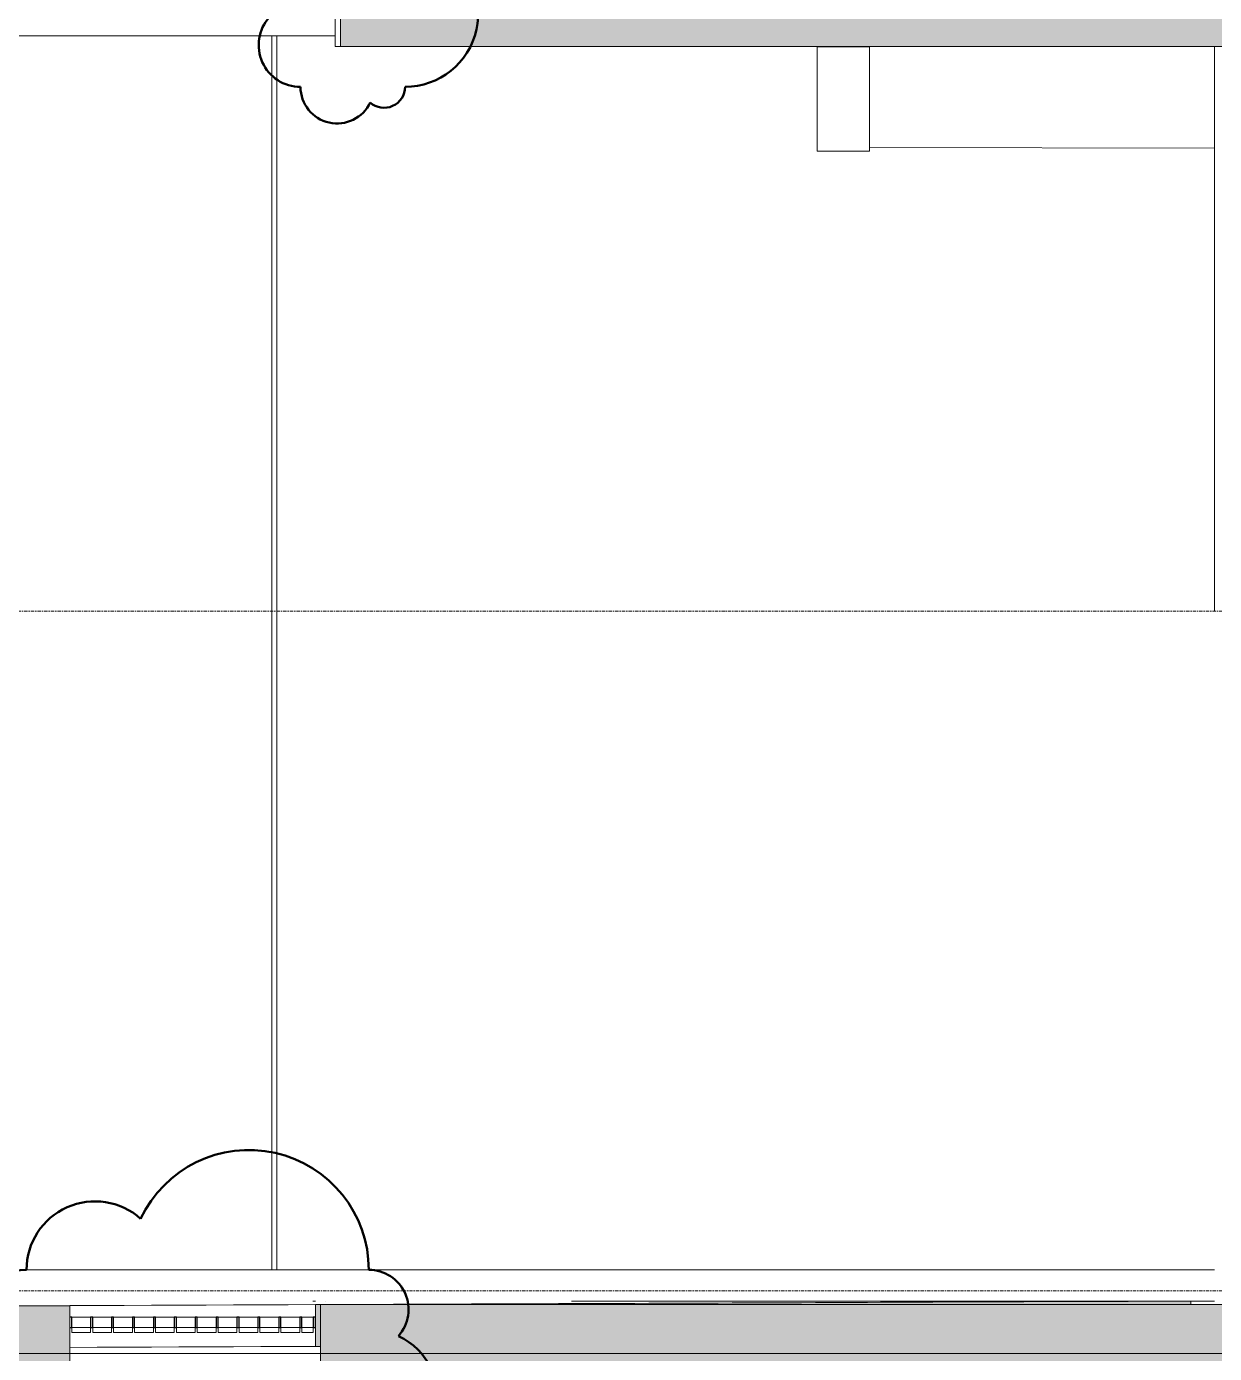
# Model space of a CAD drawing. Header units: millimetres. Extents: x 78096 to 288885, y -20632 to 149556.
# Drawn here: x 205628 to 211309, y 89700 to 96045 of the extents above; entities that cross this region are included whole.
import ezdxf

# ---------------------------------------------------------------- set-up
doc = ezdxf.new("R2010")
doc.units = ezdxf.units.MM
doc.linetypes.add('Centre', pattern=[31.75, 6.35, -4.7625, 15.875, -4.7625])
for name, color, linetype, lineweight in [('A-DETL', 90, 'Continuous', 9), ('A-DETL-GENF', 92, 'Continuous', 9), ('A-FLOR', 192, 'Continuous', 9), ('A-FLOR-FNSH', 192, 'Continuous', 35), ('A-FLOR-LEVL', 51, 'Continuous', 9), ('A-FLOR-PATT', 8, 'Continuous', 35), ('A-GENM', 13, 'Continuous', 9), ('A-GLAZ-CURT', 52, 'Continuous', 9), ('A-GLAZ-CWMG', 51, 'Continuous', 9), ('A-WALL', 113, 'Continuous', 9), ('A-WALL-FNSH', 113, 'Continuous', 25), ('G-ANNO-REVC', 71, 'Continuous', 50), ('I-WALL', 2, 'Continuous', 9)]:
    doc.layers.add(name, color=color, linetype=linetype, lineweight=lineweight)
pattern_1 = [(0, (230762.544, 117385), (203.2, 50.8), [16.764, -135.636, 16.764, -135.636, -812.8]), (0, (230762.544, 117385), (203.2, 50.8), [-304.8, 16.764, -288.036, 16.764, -135.636, -355.6]), (0, (230762.544, 117385), (203.2, 50.8), [-762, 16.764, -84.836, 16.764, -237.236]), (120, (230838.744, 117410.4), (-145.59409, 150.57636), [16.764, -135.636, 16.764, -135.636, -812.8]), (120, (230838.744, 117410.4), (-145.59409, 150.57636), [-304.8, 16.764, -288.036, 16.764, -135.636, -355.6]), (120, (230838.744, 117410.4), (-145.59409, 150.57636), [-762, 16.764, -84.836, 16.764, -237.236]), (240, (230864.144, 117512), (-57.60591, -201.37636), [16.764, -135.636, 16.764, -135.636, -812.8]), (240, (230864.144, 117512), (-57.60591, -201.37636), [-304.8, 16.764, -288.036, 16.764, -135.636, -355.6]), (240, (230864.144, 117512), (-57.60591, -201.37636), [-762, 16.764, -84.836, 16.764, -237.236])]
pattern_2 = [(50, (230762.54, 117385), (728.7365, -63.756), [76.2, -838.2]), (355, (230762.54, 117385), (-140.972, 764.228), [60.96, -670.56]), (100.451, (230823.3, 117379.7), (587.77, 700.467), [64.76, -712.36]), (46.184, (230762.5, 117588.2), (1084.316, -168.171), [114.3, -1257.3]), (96.636, (230852.9, 117574.2), (949.61, 989.71), [97.14, -1068.54]), (351.184, (230762.5, 117588.2), (949.62, 989.7), [91.44, -1005.84]), (21, (230864.14, 117537.4), (606.458, -409.0606), [76.2, -838.2]), (326, (230864.14, 117537.4), (247.208, 736.753), [60.96, -670.56]), (71.451, (230914.7, 117503.3), (853.668, 327.685), [64.76, -712.36]), (37.5, (230762.54, 117385), (12.3547, 338.2201), [33.528, -628.904, 33.528, -647.192, -673.1]), (37.5, (230762.54, 117385), (12.3547, 338.2201), [-1343.152, 33.528, -639.572]), (7.5, (230762.54, 117385), (267.2789, 400.7221), [33.528, -354.584, 33.528, -613.664, -256.54]), (7.5, (230762.54, 117385), (267.2789, 400.7221), [-1035.304, 33.528, -223.012]), (327.5, (230535.98, 117385), (542.3633, -22.9153), [33.528, -220.472, 33.528, -758.952, -1051.56]), (327.5, (230535.98, 117385), (542.3633, -22.9153), [-1046.48, 33.528, -1018.032]), (317.5, (230434.38, 117385), (592.517, 101.707), [33.528, -296.672, 33.528, -492.76, -746.76]), (317.5, (230434.38, 117385), (592.517, 101.707), [-856.488, 33.528, -713.232])]

# ---------------------------------------------------------------- blocks, each defined once
blk = doc.blocks.new('Generic Models 4 - Generic Models 4-4427828-TOMH A-A')
at = {"layer": 'A-GENM'}
for p, q in [((-24400.8, 96000), (-18895.5, 96000)), ((-18895.5, 96000), (-18870.9, 96000)), ((-18895.5, 90100), (-18895.5, 96000)), ((-18870.9, 96000), (-18592, 96000)), ((-18870.9, 96000), (-18870.9, 90100))]:
    blk.add_line(p, q, dxfattribs=at)
blk = doc.blocks.new('System Panel - Empty-4547115-TOMH A-A')
at = {"layer": 'A-GLAZ-CURT', "lineweight": 18}
for p, q in [((-19762.1, 89824.5), (-19852.1, 89824.5)), ((-19852.1, 89824.5), (-19852.1, 89799.5)), ((-19852.1, 89799.5), (-19762.1, 89799.5)), ((-19762.1, 89799.5), (-19762.1, 89824.5))]:
    blk.add_line(p, q, dxfattribs=at)
blk = doc.blocks.new('System Panel - Empty-4547120-TOMH A-A')
at = {"layer": 'A-GLAZ-CURT', "lineweight": 18}
for p, q in [((-19662.1, 89824.5), (-19752.1, 89824.5)), ((-19752.1, 89824.5), (-19752.1, 89799.5)), ((-19752.1, 89799.5), (-19662.1, 89799.5)), ((-19662.1, 89799.5), (-19662.1, 89824.5))]:
    blk.add_line(p, q, dxfattribs=at)
blk = doc.blocks.new('System Panel - Empty-4548872-TOMH A-A')
at = {"layer": 'A-GLAZ-CURT', "lineweight": 18}
for p, q in [((-18697.1, 89824.5), (-18752.1, 89824.5)), ((-18752.1, 89824.5), (-18752.1, 89799.5)), ((-18752.1, 89799.5), (-18697.1, 89799.5)), ((-18697.1, 89799.5), (-18697.1, 89824.5))]:
    blk.add_line(p, q, dxfattribs=at)
blk = doc.blocks.new('Rectangular Mullion - 10 x 50mm-4547128-TOMH A-A')
at = {"layer": 'A-GLAZ-CWMG', "lineweight": 25}
for p, q in [((-19852.1, 89874), (-19862.1, 89874)), ((-19852.1, 89824), (-19852.1, 89874)), ((-19862.1, 89824), (-19852.1, 89824))]:
    blk.add_line(p, q, dxfattribs=at)
blk = doc.blocks.new('Rectangular Mullion - 10 x 50mm-V201-TOMH A-A')
at = {"layer": 'A-GLAZ-CWMG', "lineweight": 25}
for p, q in [((-18687.1, 89874), (-18697.1, 89874)), ((-18697.1, 89874), (-18697.1, 89824)), ((-18687.1, 89824), (-18687.1, 89874)), ((-18697.1, 89824), (-18687.1, 89824))]:
    blk.add_line(p, q, dxfattribs=at)
blk = doc.blocks.new('Rectangular Mullion - 10 x 50mm-4547110-TOMH A-A')
at = {"layer": 'A-GLAZ-CWMG'}
blk.add_line((-19762.1, 89874), (-19852.1, 89874), dxfattribs=at)
blk = doc.blocks.new('Rectangular Mullion - 10 x 50mm-V202-TOMH A-A')
at = {"layer": 'A-GLAZ-CWMG'}
blk.add_line((-19662.1, 89874), (-19752.1, 89874), dxfattribs=at)
blk = doc.blocks.new('Rectangular Mullion - 10 x 50mm-V203-TOMH A-A')
at = {"layer": 'A-GLAZ-CWMG'}
blk.add_line((-19562.1, 89874), (-19652.1, 89874), dxfattribs=at)
blk = doc.blocks.new('Rectangular Mullion - 10 x 50mm-4548868-TOMH A-A')
at = {"layer": 'A-GLAZ-CWMG'}
blk.add_line((-18697.1, 89874), (-18752.1, 89874), dxfattribs=at)
blk = doc.blocks.new('Rectangular Mullion - 10 x 50mm-4547114-TOMH A-A')
at = {"layer": 'A-GLAZ-CWMG', "lineweight": 25}
for p, q in [((-19752.1, 89874), (-19762.1, 89874)), ((-19762.1, 89874), (-19762.1, 89824)), ((-19752.1, 89824), (-19752.1, 89874)), ((-19762.1, 89824), (-19752.1, 89824))]:
    blk.add_line(p, q, dxfattribs=at)
blk = doc.blocks.new('Family - ___-4987892-TOMH A-A')
at = {"layer": 'G-ANNO-REVC'}
for centre, radius, start, end in [((-18258.3, 96106.2), 350, 270, 64.79123), ((-18758.3, 95956.2), 200, 138.18969, 270), ((-18583.3, 95756.2), 175, 180, 334.79123), ((-18358.3, 95756.2), 100, 228.18969, 0), ((-19004.6, 90100), 572.9, 0, 154.79123), ((-19741.2, 90100), 327.4, 48.18969, 180), ((-20068.6, 89767.5), 332.5, 90, 244.79123), ((-18431.6, 89910), 190, 318.18969, 90), ((-18431.6, 89482.5), 332.5, 270, 64.79123)]:
    blk.add_arc(centre, radius, start, end, dxfattribs=at)

msp = doc.modelspace()

# ---------------------------------------------------------------- hatches: boundary and pattern name
at = {"layer": 'A-DETL-GENF'}
h = msp.add_hatch(dxfattribs=at)
h.set_pattern_fill('FP_7', color=50, style=0, pattern_type=2)
h.set_pattern_definition(pattern_2)
h.paths.add_polyline_path([(244184.346, 95200.819), (244384.346, 95200.819), (244384.346, 96710.241), (244184.346, 96710.241), (244184.346, 96250), (241734.387, 96250), (241734.387, 96450), (241334.387, 96450), (241334.387, 96250), (230084.458, 96250), (230084.458, 95950), (241324.621, 95950), (241324.621, 95650), (241734.387, 95650), (241734.387, 95950), (244184.346, 95950)])
h.paths.add_polyline_path([(212234.399, 95650), (212234.399, 95950), (217784.412, 95950), (217784.412, 96250), (212234.399, 96250), (212234.399, 96450), (211834.399, 96450), (211834.399, 96250), (207329.458, 96250), (207329.458, 96550), (207129.458, 96550), (207129.458, 95950), (211834.399, 95950), (211834.399, 95650), (212190.132, 95650)])
h.paths.add_polyline_path([(227584.412, 95950), (229484.553, 95950), (229484.553, 96250), (227584.412, 96250), (227584.412, 96073.5)])
h.paths.add_polyline_path([(229684.27, 95950), (229684.458, 95950), (229684.27, 96073.5)])
h = msp.add_hatch(dxfattribs=at)
h.set_pattern_fill('FP_7', color=50, style=0, pattern_type=2)
h.set_pattern_definition(pattern_2)
h.paths.add_polyline_path([(268634.367, 80800), (268634.367, 90050), (268484.38, 90050), (268484.38, 89750), (268334.38, 89750), (268334.38, 89050), (268177.262, 89050), (268177.262, 90050), (267880.466, 90050), (267880.466, 88800), (268334.38, 88800), (268334.38, 82800), (230084.458, 82800), (230084.298, 82750), (229684.458, 82750), (229684.27, 82800), (200734.282, 82800), (200734.282, 86100), (205234.386, 86100), (205234.386, 85800), (205534.386, 85800), (205534.386, 86100), (211834.364, 86100), (211834.364, 85800), (212134.411, 85800), (212134.411, 86100), (217784.412, 86100), (217784.412, 86400), (200734.399, 86400), (200734.399, 89400), (205234.386, 89400), (205234.386, 89100), (205534.386, 89100), (205534.386, 89400), (205834.394, 89400), (205834.394, 89700), (200734.399, 89700), (200734.399, 90000), (200434.386, 90000), (200434.399, 80800), (263050.796, 80800)])
h.paths.add_polyline_path([(262134.367, 88800), (267331.843, 88800), (267331.843, 90050), (267039.117, 90050), (267039.117, 89050), (262434.363, 89050), (262434.363, 89700), (247108.423, 89700), (247108.423, 90050), (246998.423, 90050), (246998.423, 89700), (230084.458, 89700), (230084.458, 89400), (241434.374, 89400), (241434.374, 89100), (241734.374, 89100), (241734.374, 89400), (244934.349, 89400), (244934.349, 89100), (245234.362, 89100), (245234.362, 89400), (253584.342, 89400), (253584.342, 89100), (253884.342, 89100), (253884.342, 89400), (262134.367, 89400), (262134.367, 88850.705)])
h.paths.add_polyline_path([(211834.364, 89100), (212134.411, 89100), (212134.411, 89400), (217784.412, 89400), (217784.412, 89700), (207034.394, 89700), (207034.394, 89400), (211834.364, 89400), (211834.364, 89164.74)])
h.paths.add_polyline_path([(228336.374, 89400), (229484.553, 89400), (229484.553, 89700), (227584.412, 89700), (227584.412, 89400), (227932.718, 89400)])
h = msp.add_hatch(dxfattribs=at)
h.set_pattern_fill('FP_3', color=55, style=0, pattern_type=2)
h.set_pattern_definition(pattern_1)
h.paths.add_polyline_path([(200734.399, 89700), (205834.394, 89700), (205834.394, 89928.125), (200734.399, 89928.125), (200734.399, 89792.809)])
h.paths.add_polyline_path([(214612.068, 89700), (217784.424, 89700), (217784.424, 89933.458), (207034.394, 89933.458), (207034.394, 89700), (213804.756, 89700)])
at = {"layer": 'A-FLOR-PATT', "lineweight": 9}
h = msp.add_hatch(dxfattribs=at)
h.set_pattern_fill('FP_3', color=256, style=0, pattern_type=2)
h.set_pattern_definition(pattern_1)
h.paths.add_polyline_path([(199827.995, 89595.144), (200291.095, 89637.243), (200434.386, 89645.196), (200434.386, 89845.196), (200291.095, 89837.243), (199827.995, 89795.144), (199827.995, 89640)])
h.paths.add_polyline_path([(207009.394, 89733.521), (207034.394, 89733.622), (207034.394, 89933.458), (211196.401, 89933.458), (211196.401, 89950), (209999.244, 89946.031), (207009.394, 89933.521), (207009.394, 89792.809)])

# ---------------------------------------------------------------- linework, layer by layer
at = {"layer": 'A-DETL', "lineweight": 18}
for p, q in [((207129.458, 96216.992), (207129.458, 95950)), ((207129.458, 95950), (211834.399, 95950)), ((205834.394, 89928.125), (200734.399, 89928.125)), ((205834.394, 89700), (205834.394, 89928.125)), ((217784.424, 89933.458), (207034.394, 89933.458)), ((207034.394, 89933.458), (207034.394, 89700)), ((200734.399, 89700), (205834.394, 89700)), ((205834.394, 89400), (205834.394, 89700)), ((207034.394, 89700), (207034.394, 89400)), ((207034.394, 89700), (217784.424, 89700))]:
    msp.add_line(p, q, dxfattribs=at)
at = {"layer": 'A-FLOR', "lineweight": 18}
for p, q in [((207056.635, 89950), (207056.339, 89950)), ((209763.569, 89950), (208234.068, 89950)), ((211309.183, 89950), (209763.569, 89950)), ((207034.394, 89700), (205834.394, 89700))]:
    msp.add_line(p, q, dxfattribs=at)
at = {"layer": 'A-FLOR', "lineweight": 18, "flags": 128}
for points in [[(207009.394, 89933.674), (206878.838, 89933.136), (206748.282, 89932.599), (206617.727, 89932.062), (206487.172, 89931.526), (206356.616, 89930.989), (206226.06, 89930.452), (206095.505, 89929.916), (205964.949, 89929.38), (205834.394, 89928.844)], [(205834.394, 89928.844), (205834.394, 89928.825), (205834.394, 89928.807), (205834.394, 89928.79), (205834.394, 89928.774), (205834.394, 89928.76)], [(206996.434, 89950), (207002.914, 89949.997), (207009.394, 89949.995)], [(207009.394, 89949.995), (207009.394, 89949.997), (207009.394, 89950)], [(207009.394, 89933.521), (207009.394, 89933.543), (207009.394, 89933.567), (207009.394, 89933.591), (207009.394, 89933.617), (207009.394, 89933.645), (207009.394, 89933.674)], [(205834.394, 89728.844), (205964.949, 89729.38), (206095.505, 89729.916), (206226.06, 89730.452), (206356.616, 89730.989), (206487.172, 89731.526), (206617.727, 89732.062), (206748.282, 89732.599), (206878.838, 89733.136), (207009.394, 89733.674)]]:
    msp.add_lwpolyline(points, dxfattribs=at)
at = {"layer": 'A-FLOR-FNSH', "color": 7, "lineweight": 18}
for p, q in [((205834.394, 89928.76), (205678.089, 89928.125)), ((207009.394, 89933.521), (207009.394, 89733.521)), ((211196.401, 89933.458), (211196.401, 89950))]:
    msp.add_line(p, q, dxfattribs=at)
for points in [[(209400.657, 89943.121), (209046.405, 89941.717), (208249.303, 89938.53), (207452.221, 89935.313), (207009.394, 89933.521)], [(211196.401, 89950), (210930.381, 89949.367), (210331.788, 89947.592), (209733.201, 89944.925), (209400.657, 89943.121)]]:
    msp.add_open_spline(points, degree=3, knots=[0, 0, 0, 0, 0.44444444, 1, 1, 1, 1], dxfattribs=at)
msp.add_open_spline([(207009.394, 89733.521), (207017.727, 89733.555), (207026.061, 89733.589), (207034.394, 89733.622)], degree=3, dxfattribs=at)
at = {"layer": 'A-FLOR-LEVL', "linetype": 'Centre'}
for p, q in [((192334.611, 93250), (278486.268, 93250)), ((192334.611, 90000), (278486.268, 90000))]:
    msp.add_line(p, q, dxfattribs=at)
at = {"layer": 'A-WALL', "lineweight": 18}
for p, q in [((211309.389, 93250), (211309.389, 95950)), ((211309.193, 90100), (198934.822, 90100))]:
    msp.add_line(p, q, dxfattribs=at)
at = {"layer": 'A-WALL-FNSH', "color": 7, "lineweight": 18}
for p, q in [((207104.458, 96550), (207104.458, 95950)), ((207104.458, 95950), (207129.458, 95950))]:
    msp.add_line(p, q, dxfattribs=at)
at = {"layer": 'I-WALL', "lineweight": 18}
for p, q in [((209409.346, 95448.614), (209409.346, 95950)), ((209659.346, 95947.658), (209409.346, 95947.658)), ((209659.346, 95950), (209659.346, 95448.614)), ((209409.346, 95448.614), (209659.346, 95448.614)), ((209659.346, 95465.933), (211309.389, 95463.235))]:
    msp.add_line(p, q, dxfattribs=at)

# ---------------------------------------------------------------- block references
at = {"layer": 'A-GENM'}
msp.add_blockref('Generic Models 4 - Generic Models 4-4427828-TOMH A-A', (225696.455, 0), dxfattribs=at)
at = {"layer": 'A-GLAZ-CURT'}
for name, p in [('System Panel - Empty-4547115-TOMH A-A', (225696.455, 0)), ('System Panel - Empty-4547120-TOMH A-A', (225696.455, 0)), ('System Panel - Empty-4547120-TOMH A-A', (225796.455, 0)), ('System Panel - Empty-4547120-TOMH A-A', (225896.455, 0)), ('System Panel - Empty-4547120-TOMH A-A', (225996.455, 0)), ('System Panel - Empty-4547120-TOMH A-A', (226096.455, 0)), ('System Panel - Empty-4547120-TOMH A-A', (226196.455, 0)), ('System Panel - Empty-4547120-TOMH A-A', (226296.455, 0)), ('System Panel - Empty-4547120-TOMH A-A', (226396.455, 0)), ('System Panel - Empty-4547120-TOMH A-A', (226496.455, 0)), ('System Panel - Empty-4547120-TOMH A-A', (226596.455, 0)), ('System Panel - Empty-4548872-TOMH A-A', (225696.455, 0))]:
    msp.add_blockref(name, p, dxfattribs=at)
at = {"layer": 'A-GLAZ-CWMG'}
for name, p in [('Rectangular Mullion - 10 x 50mm-4547128-TOMH A-A', (225696.455, 0)), ('Rectangular Mullion - 10 x 50mm-4547110-TOMH A-A', (225696.455, 0)), ('Rectangular Mullion - 10 x 50mm-4547114-TOMH A-A', (225696.455, 0)), ('Rectangular Mullion - 10 x 50mm-V202-TOMH A-A', (225696.455, 0)), ('Rectangular Mullion - 10 x 50mm-4547114-TOMH A-A', (225796.455, 0)), ('Rectangular Mullion - 10 x 50mm-V203-TOMH A-A', (225696.455, 0)), ('Rectangular Mullion - 10 x 50mm-4547114-TOMH A-A', (225896.455, 0)), ('Rectangular Mullion - 10 x 50mm-V203-TOMH A-A', (225796.455, 0)), ('Rectangular Mullion - 10 x 50mm-4547114-TOMH A-A', (225996.455, 0)), ('Rectangular Mullion - 10 x 50mm-V203-TOMH A-A', (225896.455, 0)), ('Rectangular Mullion - 10 x 50mm-4547114-TOMH A-A', (226096.455, 0)), ('Rectangular Mullion - 10 x 50mm-V203-TOMH A-A', (225996.455, 0)), ('Rectangular Mullion - 10 x 50mm-4547114-TOMH A-A', (226196.455, 0)), ('Rectangular Mullion - 10 x 50mm-V203-TOMH A-A', (226096.455, 0)), ('Rectangular Mullion - 10 x 50mm-4547114-TOMH A-A', (226296.455, 0)), ('Rectangular Mullion - 10 x 50mm-V203-TOMH A-A', (226196.455, 0)), ('Rectangular Mullion - 10 x 50mm-4547114-TOMH A-A', (226396.455, 0)), ('Rectangular Mullion - 10 x 50mm-V203-TOMH A-A', (226296.455, 0)), ('Rectangular Mullion - 10 x 50mm-4547114-TOMH A-A', (226496.455, 0)), ('Rectangular Mullion - 10 x 50mm-V203-TOMH A-A', (226396.455, 0)), ('Rectangular Mullion - 10 x 50mm-4547114-TOMH A-A', (226596.455, 0)), ('Rectangular Mullion - 10 x 50mm-V203-TOMH A-A', (226496.455, 0)), ('Rectangular Mullion - 10 x 50mm-4547114-TOMH A-A', (226696.455, 0)), ('Rectangular Mullion - 10 x 50mm-4548868-TOMH A-A', (225696.455, 0)), ('Rectangular Mullion - 10 x 50mm-V201-TOMH A-A', (225696.455, 0))]:
    msp.add_blockref(name, p, dxfattribs=at)
at = {"layer": 'G-ANNO-REVC'}
msp.add_blockref('Family - ___-4987892-TOMH A-A', (225696.455, 0), dxfattribs=at)

doc.saveas('drawing.dxf')
